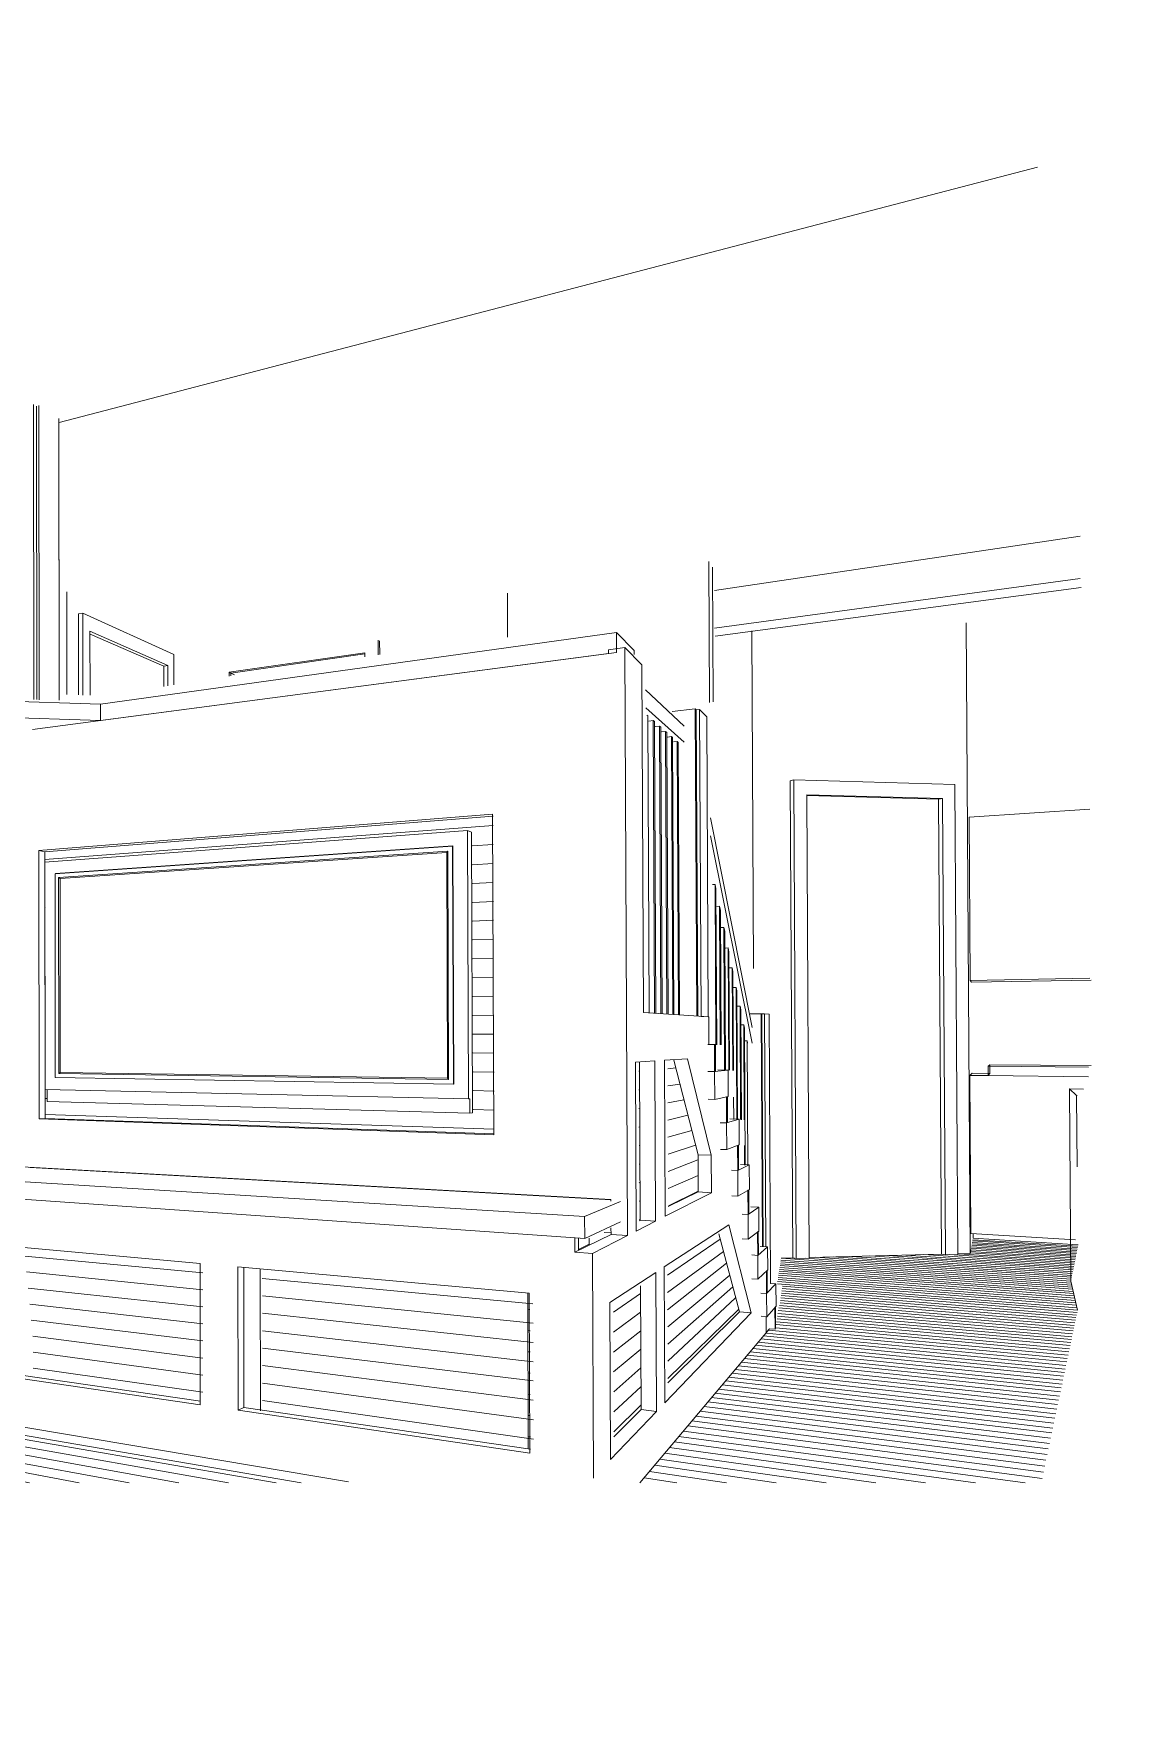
# Model space of a CAD drawing. Header units: inches. Extents: x -536 to 545, y -65 to 280.
# Drawn here: x -123.892 to -123.056, y 5.568 to 6.84 of the extents above; entities that cross this region are included whole.
import ezdxf

# ---------------------------------------------------------------- set-up
doc = ezdxf.new("R2010")
doc.units = ezdxf.units.IN
doc.header["$MEASUREMENT"] = 0
for name, color, linetype, lineweight in [('A-CLNG', 13, 'Continuous', 13), ('A-DOOR', 31, 'Continuous', 13), ('A-DOOR-FRAM', 31, 'Continuous', 9), ('A-FLOR', 192, 'Continuous', 13), ('A-FLOR-HRAL', 11, 'Continuous', 9), ('A-FLOR-PATT', 8, 'Continuous', 13), ('A-WALL', 113, 'Continuous', 13), ('A-WALL-PATT', 111, 'Continuous', 13), ('I-FURN', 30, 'Continuous', 9), ('I-WALL', 2, 'Continuous', 13), ('Q-CASE', 31, 'Continuous', 9), ('S-STRS', 31, 'Continuous', 9)]:
    doc.layers.add(name, color=color, linetype=linetype, lineweight=lineweight)

# ---------------------------------------------------------------- blocks, each defined once
blk = doc.blocks.new('FP_78-Fireplace 4')
at = {"layer": 'A-FLOR-PATT', "lineweight": 9}
for p, q in [((-123.1774, 5.9173), (-123.0976, 5.9122)), ((-123.1772, 5.9184), (-123.0974, 5.9134)), ((-123.1771, 5.9195), (-123.0971, 5.9145)), ((-123.1769, 5.9206), (-123.0969, 5.9156)), ((-123.1767, 5.9216), (-123.0967, 5.9167)), ((-123.1765, 5.9227), (-123.0965, 5.9178)), ((-123.3231, 5.9047), (-123.1017, 5.8886)), ((-123.3229, 5.9061), (-123.102, 5.8901)), ((-123.3227, 5.9074), (-123.1017, 5.8916)), ((-123.3044, 5.9074), (-123.1015, 5.893)), ((-123.2965, 5.9082), (-123.1012, 5.8944)), ((-123.2826, 5.9086), (-123.1009, 5.8958)), ((-123.2688, 5.9089), (-123.1006, 5.8972)), ((-123.2551, 5.9092), (-123.1003, 5.8986)), ((-123.2414, 5.9096), (-123.1001, 5.8999)), ((-123.2277, 5.9099), (-123.0998, 5.9012)), ((-123.2141, 5.9102), (-123.0996, 5.9025)), ((-123.1944, 5.9102), (-123.0993, 5.9038)), ((-123.1871, 5.9109), (-123.099, 5.9051)), ((-123.1786, 5.9115), (-123.0988, 5.9063)), ((-123.1784, 5.9127), (-123.0985, 5.9075)), ((-123.1782, 5.9139), (-123.0983, 5.9087)), ((-123.178, 5.9151), (-123.0981, 5.9099)), ((-123.1778, 5.9162), (-123.0978, 5.9111)), ((-123.3249, 5.8929), (-123.0986, 5.8753)), ((-123.3247, 5.8945), (-123.099, 5.8771)), ((-123.3244, 5.896), (-123.0994, 5.8788)), ((-123.3242, 5.8975), (-123.0998, 5.8805)), ((-123.324, 5.899), (-123.1002, 5.8822)), ((-123.3238, 5.9005), (-123.1006, 5.8838)), ((-123.3235, 5.9019), (-123.101, 5.8854)), ((-123.3233, 5.9033), (-123.1013, 5.887)), ((-123.3256, 5.8881), (-123.0974, 5.8698)), ((-123.3254, 5.8897), (-123.0978, 5.8717)), ((-123.3251, 5.8913), (-123.0982, 5.8735)), ((-123.3225, 5.8809), (-123.0981, 5.8623)), ((-123.3222, 5.8826), (-123.0977, 5.8642)), ((-123.3219, 5.8844), (-123.0973, 5.8661)), ((-123.3217, 5.8861), (-123.0969, 5.8679)), ((-123.3249, 5.8676), (-123.1012, 5.8477)), ((-123.3246, 5.8696), (-123.1007, 5.8499)), ((-123.3239, 5.8715), (-123.1002, 5.8521)), ((-123.3236, 5.8735), (-123.0998, 5.8542)), ((-123.3233, 5.8754), (-123.0994, 5.8563)), ((-123.323, 5.8772), (-123.0989, 5.8583)), ((-123.3228, 5.8791), (-123.0985, 5.8603)), ((-123.3269, 5.8546), (-123.1041, 5.8336)), ((-123.3265, 5.8569), (-123.1036, 5.8361)), ((-123.3262, 5.8591), (-123.1031, 5.8385)), ((-123.3258, 5.8613), (-123.1026, 5.8409)), ((-123.3255, 5.8634), (-123.1021, 5.8432)), ((-123.3252, 5.8655), (-123.1016, 5.8455)), ((-123.3422, 5.8412), (-123.1075, 5.8176)), ((-123.3402, 5.8436), (-123.1069, 5.8204)), ((-123.3382, 5.846), (-123.1063, 5.8231)), ((-123.3362, 5.8483), (-123.1058, 5.8258)), ((-123.3343, 5.8505), (-123.1052, 5.8285)), ((-123.3324, 5.8528), (-123.1047, 5.831)), ((-123.353, 5.8284), (-123.1107, 5.8025)), ((-123.3507, 5.831), (-123.11, 5.8057)), ((-123.3485, 5.8337), (-123.1094, 5.8087)), ((-123.3464, 5.8362), (-123.1087, 5.8117)), ((-123.3442, 5.8387), (-123.1081, 5.8147)), ((-123.3625, 5.817), (-123.1135, 5.7891)), ((-123.3601, 5.82), (-123.1128, 5.7926)), ((-123.3576, 5.8228), (-123.1121, 5.796)), ((-123.3553, 5.8256), (-123.1114, 5.7993)), ((-123.373, 5.8046), (-123.1166, 5.7744)), ((-123.3703, 5.8078), (-123.1158, 5.7782)), ((-123.3676, 5.811), (-123.115, 5.7819)), ((-123.365, 5.814), (-123.1143, 5.7856)), ((-123.3845, 5.7909), (-123.1201, 5.758)), ((-123.3815, 5.7945), (-123.1192, 5.7623)), ((-123.3786, 5.798), (-123.1183, 5.7664)), ((-123.3757, 5.8013), (-123.1175, 5.7704)), ((-124.176, 5.7773), (-123.9714, 5.7365)), ((-124.1481, 5.7784), (-123.9334, 5.7365)), ((-124.1205, 5.7795), (-123.8955, 5.7365)), ((-124.093, 5.7805), (-123.8576, 5.7365)), ((-124.0658, 5.7816), (-123.8196, 5.7365)), ((-124.0387, 5.7826), (-123.7817, 5.7365)), ((-124.0118, 5.7837), (-123.7438, 5.7365)), ((-123.3939, 5.7798), (-123.1229, 5.7445)), ((-123.3907, 5.7836), (-123.1219, 5.7492)), ((-123.3875, 5.7873), (-123.121, 5.7536)), ((-124.3946, 5.7656), (-124.2749, 5.7365)), ((-124.3767, 5.7696), (-124.2369, 5.7365)), ((-124.3474, 5.7707), (-124.199, 5.7365)), ((-124.3183, 5.7718), (-124.161, 5.7365)), ((-124.2894, 5.7729), (-124.1231, 5.7365)), ((-124.2608, 5.7741), (-124.0852, 5.7365)), ((-124.2323, 5.7752), (-124.0472, 5.7365)), ((-124.204, 5.7762), (-124.0093, 5.7365)), ((-123.4041, 5.7676), (-123.1747, 5.7365)), ((-123.4006, 5.7718), (-123.1368, 5.7365)), ((-123.3972, 5.7758), (-123.1239, 5.7398)), ((-124.3938, 5.7567), (-124.3128, 5.7365)), ((-123.4152, 5.7545), (-123.2885, 5.7365)), ((-123.4114, 5.759), (-123.2506, 5.7365)), ((-123.4077, 5.7634), (-123.2127, 5.7365)), ((-124.393, 5.7473), (-124.3507, 5.7365)), ((-123.4272, 5.7402), (-123.4023, 5.7365)), ((-123.4231, 5.7451), (-123.3644, 5.7365)), ((-123.4191, 5.7499), (-123.3265, 5.7365)), ((-124.3921, 5.7374), (-124.3887, 5.7365))]:
    blk.add_line(p, q, dxfattribs=at)
blk = doc.blocks.new('FP_86-Fireplace 4')
at = {"layer": 'A-WALL-PATT', "lineweight": 9}
for p, q in [((-123.4313, 6.0498), (-123.4306, 6.0499)), ((-123.4092, 6.0518), (-123.403, 6.0524)), ((-123.4312, 6.0357), (-123.4305, 6.0358)), ((-123.4091, 6.0388), (-123.3998, 6.0401)), ((-123.4311, 6.0216), (-123.4305, 6.0217)), ((-123.4091, 6.0257), (-123.3968, 6.028)), ((-123.4311, 6.0074), (-123.4304, 6.0076)), ((-123.409, 6.0127), (-123.3938, 6.0163)), ((-123.409, 5.9996), (-123.3908, 6.0048)), ((-123.4089, 5.9866), (-123.388, 5.9936)), ((-123.431, 5.9933), (-123.4303, 5.9935)), ((-123.4088, 5.9735), (-123.3861, 5.9823)), ((-123.4309, 5.9792), (-123.4303, 5.9794)), ((-123.4088, 5.9605), (-123.386, 5.9704)), ((-123.4309, 5.965), (-123.4302, 5.9653)), ((-123.4087, 5.9474), (-123.386, 5.9585)), ((-123.4308, 5.9509), (-123.4301, 5.9512)), ((-123.4307, 5.9367), (-123.4301, 5.9371)), ((-123.4094, 5.8946), (-123.3692, 5.9221)), ((-123.4093, 5.8814), (-123.3667, 5.9127)), ((-123.4093, 5.8683), (-123.3643, 5.9036)), ((-123.4092, 5.8552), (-123.3619, 5.8946)), ((-123.4506, 5.8664), (-123.4298, 5.8806)), ((-123.4092, 5.8421), (-123.3596, 5.8858)), ((-123.4505, 5.8512), (-123.4298, 5.8665)), ((-123.4091, 5.829), (-123.3574, 5.8772)), ((-123.409, 5.8158), (-123.3551, 5.8688)), ((-123.4505, 5.836), (-123.4297, 5.8523)), ((-123.4504, 5.8209), (-123.4296, 5.8382)), ((-123.4503, 5.8057), (-123.4296, 5.824)), ((-123.4503, 5.7905), (-123.4295, 5.8099)), ((-123.4502, 5.7753), (-123.4294, 5.7958))]:
    blk.add_line(p, q, dxfattribs=at)
blk = doc.blocks.new('FP_87-Fireplace 4')
at = {"layer": 'A-WALL-PATT', "lineweight": 9}
for p, q in [((-123.5158, 5.8686), (-123.5142, 5.8685)), ((-123.5158, 5.8525), (-123.5141, 5.8523)), ((-123.5157, 5.8363), (-123.514, 5.8361)), ((-123.5156, 5.8201), (-123.514, 5.8199)), ((-123.5156, 5.804), (-123.5139, 5.8038)), ((-123.9841, 5.7871), (-123.6884, 5.7365)), ((-123.5155, 5.7878), (-123.5139, 5.7876)), ((-123.5154, 5.7716), (-123.5138, 5.7714))]:
    blk.add_line(p, q, dxfattribs=at)
blk = doc.blocks.new('FP_88-Fireplace 4')
at = {"layer": 'A-WALL-PATT', "lineweight": 9}
blk.add_line((-123.4771, 5.9142), (-123.469, 5.9182), dxfattribs=at)
blk = doc.blocks.new('FP_89-Fireplace 4')
at = {"layer": 'A-WALL-PATT', "lineweight": 9}
for p, q in [((-123.8838, 6.211), (-123.5422, 6.2369)), ((-123.5581, 6.2214), (-123.5422, 6.2225)), ((-123.8838, 6.1989), (-123.8836, 6.1989)), ((-123.5581, 6.207), (-123.5421, 6.208)), ((-123.8838, 6.1868), (-123.8836, 6.1868)), ((-123.558, 6.1927), (-123.5421, 6.1936)), ((-123.8838, 6.1746), (-123.8835, 6.1747)), ((-123.558, 6.1784), (-123.542, 6.1792)), ((-123.8837, 6.1625), (-123.8835, 6.1625)), ((-123.5579, 6.1641), (-123.542, 6.1648)), ((-123.8837, 6.1504), (-123.8835, 6.1504)), ((-123.5579, 6.1498), (-123.5419, 6.1503)), ((-123.8837, 6.1383), (-123.8835, 6.1383)), ((-123.5578, 6.1354), (-123.5419, 6.1359)), ((-123.8837, 6.1262), (-123.8835, 6.1262)), ((-123.5578, 6.1211), (-123.5418, 6.1215)), ((-123.8837, 6.1141), (-123.8835, 6.1141)), ((-123.8837, 6.1019), (-123.8835, 6.102)), ((-123.5577, 6.1068), (-123.5418, 6.107)), ((-123.8837, 6.0898), (-123.8835, 6.0898)), ((-123.5577, 6.0924), (-123.5417, 6.0926)), ((-123.8837, 6.0777), (-123.8834, 6.0777)), ((-123.5576, 6.0781), (-123.5417, 6.0781)), ((-123.8836, 6.0656), (-123.8834, 6.0656)), ((-123.5576, 6.0638), (-123.5416, 6.0637)), ((-123.8836, 6.0534), (-123.8834, 6.0534)), ((-123.5575, 6.0494), (-123.5415, 6.0492)), ((-123.8836, 6.0413), (-123.8834, 6.0413)), ((-123.5575, 6.0351), (-123.5415, 6.0348)), ((-123.8836, 6.0292), (-123.8819, 6.0291)), ((-123.5574, 6.0207), (-123.5414, 6.0203)), ((-123.8836, 6.017), (-123.5414, 6.0058)), ((-123.8989, 5.9091), (-123.7635, 5.8964)), ((-123.8977, 5.897), (-123.7635, 5.8834)), ((-123.7181, 5.8921), (-123.5119, 5.8728)), ((-123.8965, 5.8848), (-123.7635, 5.8705)), ((-123.8953, 5.8726), (-123.7635, 5.8575)), ((-123.718, 5.8789), (-123.5118, 5.8581)), ((-123.8941, 5.8603), (-123.7634, 5.8445)), ((-123.718, 5.8656), (-123.5117, 5.8434)), ((-123.8929, 5.8481), (-123.7634, 5.8315)), ((-123.718, 5.8523), (-123.5117, 5.8287)), ((-123.8926, 5.8359), (-123.7634, 5.8185)), ((-123.7179, 5.839), (-123.5116, 5.814)), ((-123.8926, 5.8238), (-123.7634, 5.8055)), ((-123.7179, 5.8257), (-123.5116, 5.7993)), ((-123.7179, 5.8124), (-123.5115, 5.7845)), ((-123.7179, 5.7991), (-123.5115, 5.7698))]:
    blk.add_line(p, q, dxfattribs=at)
blk = doc.blocks.new('Walls 7 - Walls 7-V122-Fireplace - Section - East')
at = {"layer": 'A-WALL-PATT', "lineweight": 9}
h = blk.add_hatch(dxfattribs=at)
h.set_pattern_fill('FP_150', color=256, style=0, pattern_type=2)
h.set_pattern_definition([(180, (-103.9, 31.27), (-48.57, 143.74), [42.426, 0, 0, 0]), (180, (-104.89, 54.48), (-48.57, 143.74), [42.426, 0, 0, 0]), (180, (-105.55, 69.95), (-48.57, 143.74), [42.426, 0, 0, 0]), (180, (-105.89, 77.68), (-48.57, 143.74), [42.426, 0, 0, 0]), (180, (-106.55, 93.15), (-48.57, 143.74), [42.426, 0, 0, 0]), (180, (-107.21, 108.63), (-48.57, 143.74), [42.426, 0, 0, 0]), (180, (-108.03, 127.97), (-48.57, 143.74), [42.426, 0, 0, 0]), (180, (-108.7, 143.44), (-48.57, 143.74), [42.426, 0, 0, 0]), (180, (-103.88, 30.9), (-48.57, 143.74), [42.426, 0, 0, 0]), (180, (-104.88, 54.1), (-48.57, 143.74), [42.426, 0, 0, 0]), (180, (-105.54, 69.57), (-48.57, 143.74), [42.426, 0, 0, 0]), (180, (-105.87, 77.31), (-48.57, 143.74), [42.426, 0, 0, 0]), (180, (-106.53, 92.78), (-48.57, 143.74), [42.426, 0, 0, 0]), (180, (-107.19, 108.25), (-48.57, 143.74), [42.426, 0, 0, 0]), (180, (-108.02, 127.59), (-48.57, 143.74), [42.426, 0, 0, 0]), (180, (-108.68, 143.06), (-48.57, 143.74), [42.426, 0, 0, 0]), (92.45, (-136.427, 31.267), (-42.427, 0.0001), [22.854, -121.015]), (92.45, (-114.79, 54.475), (-42.427, 0.0001), [15.11, -128.758]), (92.45, (-136.667, 69.946), (-42.427, 0.0001), [7.368, -136.5]), (92.45, (-144.07, 77.68), (-42.427, 0.0001), [15.11, -128.758]), (92.45, (-122.81, 93.154), (-42.427, 0.0001), [15.11, -128.758]), (92.45, (-138.32, 108.626), (-42.427, 0.0001), [18.983, -124.886]), (92.45, (-114.4, 127.965), (-42.427, 0.0001), [15.11, -128.758]), (92.45, (-139.81, 143.437), (-42.427, 0.0001), [8.367, -135.5]), (92.45, (-136.16, 31.267), (-42.427, 0.0001), [22.854, -121.015]), (92.45, (-114.527, 54.475), (-42.427, 0.0001), [15.11, -128.758]), (92.45, (-136.4, 69.946), (-42.427, 0.0001), [7.368, -136.5]), (92.45, (-143.803, 77.68), (-42.427, 0.0001), [15.11, -128.758]), (92.45, (-122.545, 93.154), (-42.427, 0.0001), [15.11, -128.758]), (92.45, (-138.056, 108.626), (-42.427, 0.0001), [18.983, -124.886]), (92.45, (-114.134, 127.965), (-42.427, 0.0001), [15.11, -128.758]), (92.45, (-139.545, 143.437), (-42.427, 0.0001), [8.367, -135.5])])
h.paths.add_polyline_path([(-167.0986, -12.5), (-167.2478, -10.7557), (-167.2954, -12.5)], flags=0)
h.paths.add_polyline_path([(-166.8859, 2.5), (-144.071, 2.5), (-145.7089, 14.3864), (-147.6235, 34.0509), (-149.538, 59.1507), (-149.7531, 62.6189), (-165.2446, 62.6189), (-166.7652, 6.9201)], flags=0)
h.paths.add_polyline_path([(-122.5473, 2.5), (-128.4008, 62.6189), (-139.6818, 62.6189), (-139.6818, 23.4595), (-140.1475, 6.9201), (-140.5651, 2.5), (-134.9583, 2.5)], flags=0)

msp = doc.modelspace()

# ---------------------------------------------------------------- linework, layer by layer
at = {"layer": 'A-CLNG'}
msp.add_line((-123.87295, 6.54397), (-123.12754, 6.73837), dxfattribs=at)
at = {"layer": 'A-DOOR', "lineweight": 9}
for p, q in [((-123.7932, 6.3583), (-123.84933, 6.38279)), ((-123.79318, 6.34288), (-123.7932, 6.3583)), ((-123.20275, 6.25703), (-123.30316, 6.25974)), ((-123.20058, 5.91056), (-123.20275, 6.25703)), ((-123.30121, 5.9081), (-123.20058, 5.91056))]:
    msp.add_line(p, q, dxfattribs=at)
at = {"layer": 'A-DOOR-FRAM'}
for p, q in [((-123.85822, 6.39807), (-123.85483, 6.39867)), ((-123.85822, 6.39807), (-123.85814, 6.33644)), ((-123.85814, 6.33644), (-123.85822, 6.39807)), ((-123.85483, 6.39867), (-123.85476, 6.3363)), ((-123.78554, 6.36713), (-123.85483, 6.39867)), ((-123.84931, 6.33618), (-123.84938, 6.38485)), ((-123.84938, 6.38485), (-123.79002, 6.35878)), ((-123.7932, 6.3583), (-123.84933, 6.38279)), ((-123.62976, 6.36693), (-123.6298, 6.37819)), ((-123.62864, 6.36711), (-123.62868, 6.37749)), ((-123.62868, 6.37749), (-123.62864, 6.36711)), ((-123.78549, 6.34405), (-123.78554, 6.36713)), ((-123.74329, 6.35365), (-123.64003, 6.36856)), ((-123.63998, 6.36773), (-123.74198, 6.35304)), ((-123.64003, 6.36856), (-123.64002, 6.36546)), ((-123.79002, 6.35878), (-123.7932, 6.3583)), ((-123.79318, 6.34288), (-123.7932, 6.3583)), ((-123.79002, 6.35878), (-123.78999, 6.34333)), ((-123.74328, 6.35071), (-123.74329, 6.35365)), ((-123.74329, 6.35365), (-123.74198, 6.35304)), ((-123.74198, 6.35304), (-123.74198, 6.35091)), ((-123.31585, 6.27105), (-123.31316, 6.27165)), ((-123.31389, 5.90779), (-123.31585, 6.27105)), ((-123.31389, 5.90779), (-123.31585, 6.27105)), ((-123.19029, 6.26813), (-123.31316, 6.27165)), ((-123.31316, 6.27165), (-123.31118, 5.90728)), ((-123.18801, 5.91031), (-123.19029, 6.26813)), ((-123.3013, 5.90753), (-123.30324, 6.26037)), ((-123.30324, 6.26037), (-123.19977, 6.25757)), ((-123.20275, 6.25703), (-123.30316, 6.25974)), ((-123.20275, 6.25703), (-123.19977, 6.25757)), ((-123.20058, 5.91056), (-123.20275, 6.25703)), ((-123.19977, 6.25757), (-123.19758, 5.91007)), ((-123.31389, 5.90779), (-123.31118, 5.90728)), ((-123.31118, 5.90728), (-123.3013, 5.90753)), ((-123.20058, 5.91056), (-123.19758, 5.91007)), ((-123.19758, 5.91007), (-123.18801, 5.91031))]:
    msp.add_line(p, q, dxfattribs=at)
at = {"layer": 'A-FLOR'}
for p, q in [((-123.3316, 5.85376), (-123.43034, 5.73647)), ((-123.70741, 5.73647), (-123.98625, 5.78466))]:
    msp.add_line(p, q, dxfattribs=at)
at = {"layer": 'A-FLOR-HRAL'}
for p, q in [((-123.39667, 6.31262), (-123.42601, 6.34025)), ((-123.42594, 6.32656), (-123.39661, 6.30036)), ((-123.42426, 6.32044), (-123.42496, 6.32106)), ((-123.42426, 6.32044), (-123.42323, 6.09456)), ((-123.42022, 6.3169), (-123.42356, 6.31654)), ((-123.41931, 6.3161), (-123.42022, 6.3169)), ((-123.4192, 6.09428), (-123.42022, 6.3169)), ((-123.41931, 6.3161), (-123.41828, 6.09422)), ((-123.41541, 6.31268), (-123.41863, 6.31234)), ((-123.41453, 6.31191), (-123.41541, 6.31268)), ((-123.4144, 6.09395), (-123.41541, 6.31268)), ((-123.41453, 6.31191), (-123.41351, 6.09389)), ((-123.41076, 6.30861), (-123.41387, 6.30829)), ((-123.40991, 6.30786), (-123.41076, 6.30861)), ((-123.40976, 6.09364), (-123.41076, 6.30861)), ((-123.40991, 6.30786), (-123.40891, 6.09358)), ((-123.40628, 6.30467), (-123.40927, 6.30437)), ((-123.40545, 6.30395), (-123.40628, 6.30467)), ((-123.40528, 6.09333), (-123.40628, 6.30467)), ((-123.40545, 6.30395), (-123.40446, 6.09327)), ((-123.40194, 6.30087), (-123.40483, 6.30058)), ((-123.40114, 6.30017), (-123.40194, 6.30087)), ((-123.40095, 6.09303), (-123.40194, 6.30087)), ((-123.40114, 6.30017), (-123.40015, 6.09298)), ((-123.34488, 6.08317), (-123.37668, 6.24274)), ((-123.37661, 6.229), (-123.34481, 6.07125)), ((-123.37306, 6.19205), (-123.37513, 6.19194)), ((-123.37241, 6.1889), (-123.37306, 6.19205)), ((-123.37245, 6.07004), (-123.37306, 6.19205)), ((-123.37241, 6.1889), (-123.37182, 6.07004)), ((-123.36966, 6.17548), (-123.37187, 6.17538)), ((-123.36904, 6.17243), (-123.36966, 6.17548)), ((-123.36914, 6.07002), (-123.36966, 6.17548)), ((-123.36904, 6.17243), (-123.36853, 6.07003)), ((-123.36636, 6.15938), (-123.36851, 6.1593)), ((-123.36575, 6.15642), (-123.36636, 6.15938)), ((-123.36582, 6.05066), (-123.36636, 6.15938)), ((-123.36575, 6.15642), (-123.36522, 6.05065)), ((-123.36316, 6.14374), (-123.36524, 6.14368)), ((-123.36256, 6.14086), (-123.36316, 6.14374)), ((-123.36269, 6.0506), (-123.36316, 6.14374)), ((-123.36256, 6.14086), (-123.36211, 6.05059)), ((-123.36004, 6.12853), (-123.36206, 6.12848)), ((-123.35946, 6.12572), (-123.36004, 6.12853)), ((-123.35964, 6.05055), (-123.36004, 6.12853)), ((-123.35946, 6.12572), (-123.35908, 6.05053)), ((-123.35701, 6.11373), (-123.35897, 6.1137)), ((-123.35645, 6.11101), (-123.35701, 6.11373)), ((-123.35649, 6.01313), (-123.35701, 6.11373)), ((-123.35645, 6.11101), (-123.35595, 6.0131)), ((-123.35406, 6.09934), (-123.35597, 6.09932)), ((-123.35351, 6.09668), (-123.35406, 6.09934)), ((-123.35361, 6.013), (-123.35406, 6.09934)), ((-123.35351, 6.09668), (-123.35308, 6.01298)), ((-123.35118, 6.08532), (-123.35304, 6.08532)), ((-123.35065, 6.08274), (-123.35118, 6.08532)), ((-123.35081, 6.01289), (-123.35118, 6.08532)), ((-123.35065, 6.08274), (-123.35012, 5.9784)), ((-123.34864, 6.07294), (-123.35025, 6.07294)), ((-123.3483, 6.07127), (-123.34864, 6.07294)), ((-123.34816, 5.97828), (-123.34864, 6.07294)), ((-123.35898, 6.03013), (-123.35889, 6.01323)), ((-123.35064, 5.97843), (-123.35071, 5.99319))]:
    msp.add_line(p, q, dxfattribs=at)
at = {"layer": 'A-WALL'}
for p, q in [((-123.45429, 6.36799), (-123.89318, 6.31003)), ((-123.4543, 6.37082), (-123.44192, 6.37247)), ((-123.45429, 6.36799), (-123.4543, 6.37082)), ((-123.42879, 6.35935), (-123.44192, 6.37247)), ((-123.44192, 6.37247), (-123.43993, 5.92467)), ((-123.42759, 6.09456), (-123.42879, 6.35935)), ((-123.88835, 6.21785), (-123.54258, 6.24549)), ((-123.54226, 6.24404), (-123.88379, 6.21698)), ((-123.54258, 6.24549), (-123.54169, 6.00154)), ((-123.88815, 6.01358), (-123.88835, 6.21785)), ((-123.88835, 6.21785), (-123.88379, 6.21698)), ((-123.88379, 6.21698), (-123.88359, 6.01396)), ((-123.37796, 6.09121), (-123.42759, 6.09456)), ((-123.37786, 6.07014), (-123.37796, 6.09121)), ((-123.43382, 6.05675), (-123.41898, 6.05771)), ((-123.41898, 6.05771), (-123.41842, 5.93566)), ((-123.41166, 6.05818), (-123.39405, 6.05933)), ((-123.41111, 5.9394), (-123.41166, 6.05818)), ((-123.38609, 5.98626), (-123.40449, 6.05838)), ((-123.39405, 6.05933), (-123.37606, 5.98587)), ((-123.43324, 5.92809), (-123.43382, 6.05675)), ((-123.43007, 5.93639), (-123.43062, 6.05666)), ((-123.88815, 6.01358), (-123.88359, 6.01396)), ((-123.54169, 6.00154), (-123.88815, 6.01358)), ((-123.88359, 6.01396), (-123.54137, 6.00217)), ((-123.38596, 5.95791), (-123.38609, 5.98626)), ((-123.38609, 5.98626), (-123.37606, 5.98587)), ((-123.37606, 5.98587), (-123.37592, 5.95739)), ((-123.90552, 5.97735), (-123.45249, 5.95214)), ((-123.37592, 5.95739), (-123.41111, 5.9394)), ((-123.40871, 5.94681), (-123.38596, 5.95791)), ((-123.38596, 5.95791), (-123.37592, 5.95739)), ((-123.45248, 5.95096), (-123.45249, 5.95214)), ((-123.45237, 5.92551), (-123.45239, 5.9307)), ((-123.41842, 5.93566), (-123.43324, 5.92809)), ((-123.43074, 5.93606), (-123.43007, 5.93639)), ((-123.43007, 5.93639), (-123.41842, 5.93566)), ((-123.41186, 5.90081), (-123.36268, 5.933)), ((-123.36268, 5.933), (-123.34571, 5.86594)), ((-123.94678, 5.91986), (-123.76549, 5.90348)), ((-123.47984, 5.91211), (-123.47988, 5.923)), ((-123.45237, 5.92551), (-123.47984, 5.91211)), ((-123.4771, 5.9227), (-123.47706, 5.91346)), ((-123.46901, 5.92288), (-123.46898, 5.9174)), ((-123.43993, 5.92467), (-123.46645, 5.91111)), ((-123.45198, 5.92678), (-123.45753, 5.92716)), ((-123.43993, 5.92467), (-123.45237, 5.92551)), ((-123.35458, 5.86674), (-123.37022, 5.92606)), ((-123.47984, 5.91211), (-123.46645, 5.91111)), ((-123.46645, 5.91111), (-123.46572, 5.73993)), ((-123.76549, 5.90348), (-123.76528, 5.79592)), ((-123.73635, 5.79167), (-123.73659, 5.90087)), ((-123.73659, 5.90087), (-123.51464, 5.88081)), ((-123.73224, 5.90036), (-123.73201, 5.79376)), ((-123.71957, 5.89886), (-123.71933, 5.79137)), ((-123.45325, 5.87372), (-123.41824, 5.89663)), ((-123.41824, 5.89663), (-123.41776, 5.79075)), ((-123.41138, 5.7974), (-123.41186, 5.90081)), ((-123.51587, 5.88079), (-123.51541, 5.76225)), ((-123.51464, 5.88081), (-123.51417, 5.75904)), ((-123.42942, 5.79223), (-123.42985, 5.88651)), ((-123.45274, 5.75424), (-123.45325, 5.87372)), ((-123.40901, 5.81255), (-123.35458, 5.86674)), ((-123.35458, 5.86674), (-123.34571, 5.86594)), ((-123.34571, 5.86594), (-123.41138, 5.7974)), ((-123.76528, 5.79592), (-123.94672, 5.82256)), ((-123.94147, 5.82422), (-123.7651, 5.79857)), ((-123.98625, 5.79326), (-123.65238, 5.73726)), ((-123.73635, 5.79167), (-123.73201, 5.79376)), ((-123.51417, 5.75904), (-123.73635, 5.79167)), ((-123.73201, 5.79376), (-123.51376, 5.76201)), ((-123.41776, 5.79075), (-123.45274, 5.75424)), ((-123.45019, 5.77155), (-123.42942, 5.79223)), ((-123.42942, 5.79223), (-123.41776, 5.79075))]:
    msp.add_line(p, q, dxfattribs=at)
at = {"layer": 'I-FURN'}
for p, q in [((-123.88376, 6.20909), (-123.56164, 6.23319)), ((-123.56164, 6.23319), (-123.55859, 6.23203)), ((-123.56093, 6.02876), (-123.56164, 6.23319)), ((-123.55859, 6.23203), (-123.55784, 6.01822)), ((-123.87599, 6.20026), (-123.5731, 6.22134)), ((-123.8756, 6.20039), (-123.57284, 6.22147)), ((-123.57681, 6.21745), (-123.87325, 6.19734)), ((-123.87219, 6.19655), (-123.57747, 6.2164)), ((-123.57681, 6.21745), (-123.57747, 6.2164)), ((-123.57747, 6.2164), (-123.57689, 6.04454)), ((-123.57622, 6.0436), (-123.57681, 6.21745)), ((-123.57284, 6.22125), (-123.5731, 6.22134)), ((-123.5731, 6.22134), (-123.57248, 6.0399)), ((-123.57284, 6.22147), (-123.57222, 6.03992)), ((-123.57222, 6.03992), (-123.57284, 6.22125)), ((-123.88358, 6.03592), (-123.88376, 6.20909)), ((-123.87582, 6.04505), (-123.87599, 6.20026)), ((-123.87522, 6.20033), (-123.8756, 6.20039)), ((-123.87325, 6.19734), (-123.87219, 6.19655)), ((-123.87325, 6.19734), (-123.87309, 6.04812)), ((-123.87202, 6.04891), (-123.87219, 6.19655)), ((-123.87582, 6.04505), (-123.57248, 6.0399)), ((-123.87309, 6.04812), (-123.87202, 6.04891)), ((-123.57622, 6.0436), (-123.87309, 6.04812)), ((-123.57689, 6.04454), (-123.87202, 6.04891)), ((-123.57689, 6.04454), (-123.57622, 6.0436)), ((-123.88358, 6.03592), (-123.56093, 6.02876)), ((-123.88203, 6.02673), (-123.88204, 6.03587)), ((-123.57248, 6.0399), (-123.57222, 6.03992)), ((-123.55987, 6.01794), (-123.88203, 6.02673)), ((-123.56093, 6.02876), (-123.5599, 6.02888)), ((-123.5599, 6.02888), (-123.55987, 6.01794)), ((-123.55784, 6.01822), (-123.55987, 6.01794))]:
    msp.add_line(p, q, dxfattribs=at)
at = {"layer": 'I-WALL'}
for p, q in [((-123.37738, 6.33069), (-123.37791, 6.43809)), ((-123.37503, 6.43361), (-123.37453, 6.33111)), ((-123.86688, 6.33664), (-123.86697, 6.41501)), ((-123.53115, 6.38046), (-123.53128, 6.41382)), ((-123.17872, 5.9111), (-123.18181, 6.3913)), ((-123.84933, 6.38279), (-123.7932, 6.3583)), ((-123.34503, 6.38522), (-123.3437, 6.12807)), ((-123.74198, 6.35304), (-123.63998, 6.36773)), ((-123.7932, 6.3583), (-123.79318, 6.34288)), ((-123.74198, 6.35091), (-123.74198, 6.35304)), ((-123.73921, 6.35175), (-123.74198, 6.35304)), ((-123.30316, 6.25974), (-123.20275, 6.25703)), ((-123.20275, 6.25703), (-123.20058, 5.91056)), ((-123.17637, 5.92597), (-123.17634, 5.92266)), ((-123.17634, 5.92266), (-123.09649, 5.91776)), ((-123.32267, 5.90758), (-123.31389, 5.90779)), ((-123.18793, 5.91087), (-123.17872, 5.9111)), ((-123.17821, 5.9136), (-123.17872, 5.9111))]:
    msp.add_line(p, q, dxfattribs=at)
at = {"layer": 'Q-CASE'}
for p, q in [((-123.89209, 6.33285), (-123.8923, 6.55765)), ((-123.88996, 6.33282), (-123.89018, 6.55628)), ((-123.88813, 6.33274), (-123.88835, 6.55678)), ((-123.87319, 6.54696), (-123.87295, 6.33248)), ((-123.87274, 6.33253), (-123.87298, 6.54518)), ((-123.09494, 6.45731), (-123.37364, 6.41597)), ((-123.09495, 6.42503), (-123.37349, 6.38721)), ((-123.37296, 6.38114), (-123.09413, 6.41825)), ((-123.84138, 6.32935), (-123.44818, 6.38396)), ((-123.44818, 6.38396), (-123.43482, 6.37037)), ((-123.44818, 6.38396), (-123.44811, 6.3688)), ((-123.44811, 6.3688), (-123.84136, 6.31688)), ((-123.4348, 6.36729), (-123.43482, 6.37037)), ((-124.46823, 6.35091), (-123.84138, 6.32935)), ((-123.84136, 6.31688), (-124.46828, 6.33738)), ((-123.84138, 6.32935), (-123.84136, 6.31688)), ((-123.4058, 6.32388), (-123.38816, 6.32582)), ((-123.38816, 6.32582), (-123.3874, 6.32504)), ((-123.38702, 6.09187), (-123.38816, 6.32582)), ((-123.3874, 6.32504), (-123.38483, 6.32532)), ((-123.3874, 6.32504), (-123.38627, 6.09182)), ((-123.38483, 6.32532), (-123.37947, 6.31975)), ((-123.38369, 6.0916), (-123.38483, 6.32532)), ((-123.37947, 6.31975), (-123.37835, 6.09124)), ((-123.17947, 6.24321), (-123.08754, 6.2494)), ((-123.17867, 6.11906), (-123.17947, 6.24321)), ((-123.08756, 6.12065), (-123.17867, 6.11906)), ((-123.17867, 6.11906), (-123.1776, 6.11768)), ((-123.1776, 6.11768), (-123.08647, 6.11922)), ((-123.37835, 6.09124), (-123.38369, 6.0916)), ((-123.34658, 6.09361), (-123.33793, 6.09368)), ((-123.33793, 6.09368), (-123.33745, 6.09363)), ((-123.337, 5.91629), (-123.33793, 6.09368)), ((-123.33745, 6.09363), (-123.33535, 6.09365)), ((-123.33745, 6.09363), (-123.33652, 5.91624)), ((-123.33535, 6.09365), (-123.33194, 6.09333)), ((-123.33442, 5.91609), (-123.33535, 6.09365)), ((-123.33194, 6.09333), (-123.33086, 5.88822)), ((-123.17716, 6.04828), (-123.179, 6.04672)), ((-123.179, 6.04672), (-123.16489, 6.04655)), ((-123.17823, 5.9263), (-123.179, 6.04672)), ((-123.16382, 6.04813), (-123.17716, 6.04828)), ((-123.16386, 6.05486), (-123.16499, 6.05364)), ((-123.16499, 6.05364), (-123.08845, 6.05297)), ((-123.16494, 6.04651), (-123.16499, 6.05364)), ((-123.08845, 6.04562), (-123.16494, 6.04651)), ((-123.16491, 6.04655), (-123.16382, 6.04813)), ((-123.08648, 6.05422), (-123.16386, 6.05486)), ((-123.16382, 6.04813), (-123.16386, 6.05486)), ((-123.09233, 6.03623), (-123.10307, 6.0364)), ((-123.10307, 6.0364), (-123.09764, 6.03132)), ((-123.10204, 5.89012), (-123.10307, 6.0364)), ((-123.09764, 6.03132), (-123.09725, 6.03131)), ((-123.09726, 5.97701), (-123.09764, 6.03132)), ((-123.98294, 5.97084), (-123.47246, 5.93915)), ((-123.45216, 5.95184), (-123.89483, 5.97654)), ((-123.47239, 5.92249), (-123.98293, 5.95805)), ((-123.47246, 5.93915), (-123.4451, 5.95055)), ((-123.47246, 5.93915), (-123.47239, 5.92249)), ((-123.44503, 5.93528), (-123.47239, 5.92249)), ((-123.09839, 5.92152), (-123.17823, 5.9263)), ((-123.0969, 5.86788), (-123.10204, 5.89012)), ((-123.33407, 5.85082), (-123.33414, 5.86279)), ((-123.3316, 5.85376), (-123.33407, 5.85082))]:
    msp.add_line(p, q, dxfattribs=at)
at = {"layer": 'S-STRS'}
for p, q in [((-123.37352, 6.07013), (-123.3786, 6.07014)), ((-123.37282, 6.07015), (-123.37352, 6.07013)), ((-123.37352, 6.07013), (-123.37342, 6.04961)), ((-123.37272, 6.04968), (-123.37282, 6.07015)), ((-123.37342, 6.04961), (-123.3785, 6.04966)), ((-123.3785, 6.04966), (-123.37342, 6.04961)), ((-123.37342, 6.04961), (-123.36318, 6.05077)), ((-123.37342, 6.04961), (-123.37272, 6.04968)), ((-123.37342, 6.04961), (-123.37331, 6.02843)), ((-123.36318, 6.05077), (-123.37086, 6.05085)), ((-123.36308, 6.03054), (-123.36318, 6.05077)), ((-123.37331, 6.02843), (-123.3784, 6.02853)), ((-123.36308, 6.03054), (-123.37331, 6.02843)), ((-123.36371, 6.0304), (-123.36436, 6.03027)), ((-123.36436, 6.03027), (-123.36426, 6.01054)), ((-123.36362, 6.01073), (-123.36371, 6.0304)), ((-123.36917, 6.01068), (-123.36426, 6.01054)), ((-123.36426, 6.01054), (-123.36917, 6.01068)), ((-123.36426, 6.01054), (-123.3548, 6.01334)), ((-123.36426, 6.01054), (-123.36362, 6.01073)), ((-123.36426, 6.01054), (-123.36416, 5.99018)), ((-123.3548, 6.01334), (-123.36189, 6.01353)), ((-123.3547, 5.99386), (-123.3548, 6.01334)), ((-123.3547, 5.99386), (-123.36416, 5.99018)), ((-123.35529, 5.99363), (-123.35588, 5.9934)), ((-123.35519, 5.97468), (-123.35529, 5.99363)), ((-123.36416, 5.99018), (-123.36907, 5.99036)), ((-123.35588, 5.9934), (-123.35579, 5.9744)), ((-123.36053, 5.9746), (-123.35579, 5.9744)), ((-123.35579, 5.9744), (-123.36053, 5.9746)), ((-123.35579, 5.9744), (-123.34702, 5.9786)), ((-123.35579, 5.9744), (-123.35519, 5.97468)), ((-123.35579, 5.9744), (-123.35569, 5.95479)), ((-123.34702, 5.9786), (-123.35359, 5.97888)), ((-123.34692, 5.95981), (-123.34702, 5.9786)), ((-123.34692, 5.95981), (-123.35569, 5.95479)), ((-123.34747, 5.9595), (-123.34802, 5.95918)), ((-123.34802, 5.95918), (-123.34793, 5.94086)), ((-123.34737, 5.94123), (-123.34747, 5.9595)), ((-123.35569, 5.95479), (-123.36043, 5.95504)), ((-123.34793, 5.94086), (-123.33978, 5.94627)), ((-123.33978, 5.94627), (-123.34588, 5.94661)), ((-123.33968, 5.92813), (-123.33978, 5.94627)), ((-123.35252, 5.94113), (-123.34793, 5.94086)), ((-123.34793, 5.94086), (-123.35252, 5.94113)), ((-123.34793, 5.94086), (-123.34737, 5.94123)), ((-123.34793, 5.94086), (-123.34783, 5.92196)), ((-123.34783, 5.92196), (-123.35242, 5.92226)), ((-123.33968, 5.92813), (-123.34783, 5.92196)), ((-123.34019, 5.92774), (-123.34071, 5.92735)), ((-123.34071, 5.92735), (-123.34061, 5.90967)), ((-123.3401, 5.9101), (-123.34019, 5.92774)), ((-123.34506, 5.90998), (-123.34061, 5.90967)), ((-123.34061, 5.90967), (-123.34506, 5.90998)), ((-123.34061, 5.90967), (-123.33302, 5.9161)), ((-123.34061, 5.90967), (-123.3401, 5.9101)), ((-123.34061, 5.90967), (-123.34052, 5.89142)), ((-123.33302, 5.9161), (-123.33871, 5.91649)), ((-123.33293, 5.89856), (-123.33302, 5.9161)), ((-123.33293, 5.89856), (-123.34052, 5.89142)), ((-123.3334, 5.89811), (-123.33388, 5.89766)), ((-123.33388, 5.89766), (-123.33379, 5.88057)), ((-123.33332, 5.88106), (-123.3334, 5.89811)), ((-123.34052, 5.89142), (-123.34496, 5.89177)), ((-123.3381, 5.88093), (-123.33379, 5.88057)), ((-123.33379, 5.88057), (-123.3381, 5.88093)), ((-123.33379, 5.88057), (-123.3267, 5.88789)), ((-123.33379, 5.88057), (-123.33332, 5.88106)), ((-123.33379, 5.88057), (-123.3337, 5.86293)), ((-123.3267, 5.88789), (-123.33086, 5.88822)), ((-123.32661, 5.87091), (-123.3267, 5.88789)), ((-123.32661, 5.87091), (-123.3337, 5.86293)), ((-123.32706, 5.87041), (-123.32751, 5.86991)), ((-123.32751, 5.86991), (-123.32742, 5.85337)), ((-123.32697, 5.85391), (-123.32706, 5.87041)), ((-123.3337, 5.86293), (-123.33801, 5.86332)), ((-123.32742, 5.85337), (-123.3316, 5.85376)), ((-123.32742, 5.85337), (-123.32697, 5.85391))]:
    msp.add_line(p, q, dxfattribs=at)

# ---------------------------------------------------------------- block references
at = {"layer": 'A-FLOR', "lineweight": 9}
msp.add_blockref('FP_78-Fireplace 4', (0, 0), dxfattribs=at)
at = {"layer": 'A-WALL', "lineweight": 18}
msp.add_blockref('Walls 7 - Walls 7-V122-Fireplace - Section - East', (0, 0), dxfattribs=at)
at = {"layer": 'A-WALL', "lineweight": 9}
for name in ['FP_89-Fireplace 4', 'FP_86-Fireplace 4', 'FP_88-Fireplace 4', 'FP_87-Fireplace 4']:
    msp.add_blockref(name, (0, 0), dxfattribs=at)

doc.saveas('drawing.dxf')
